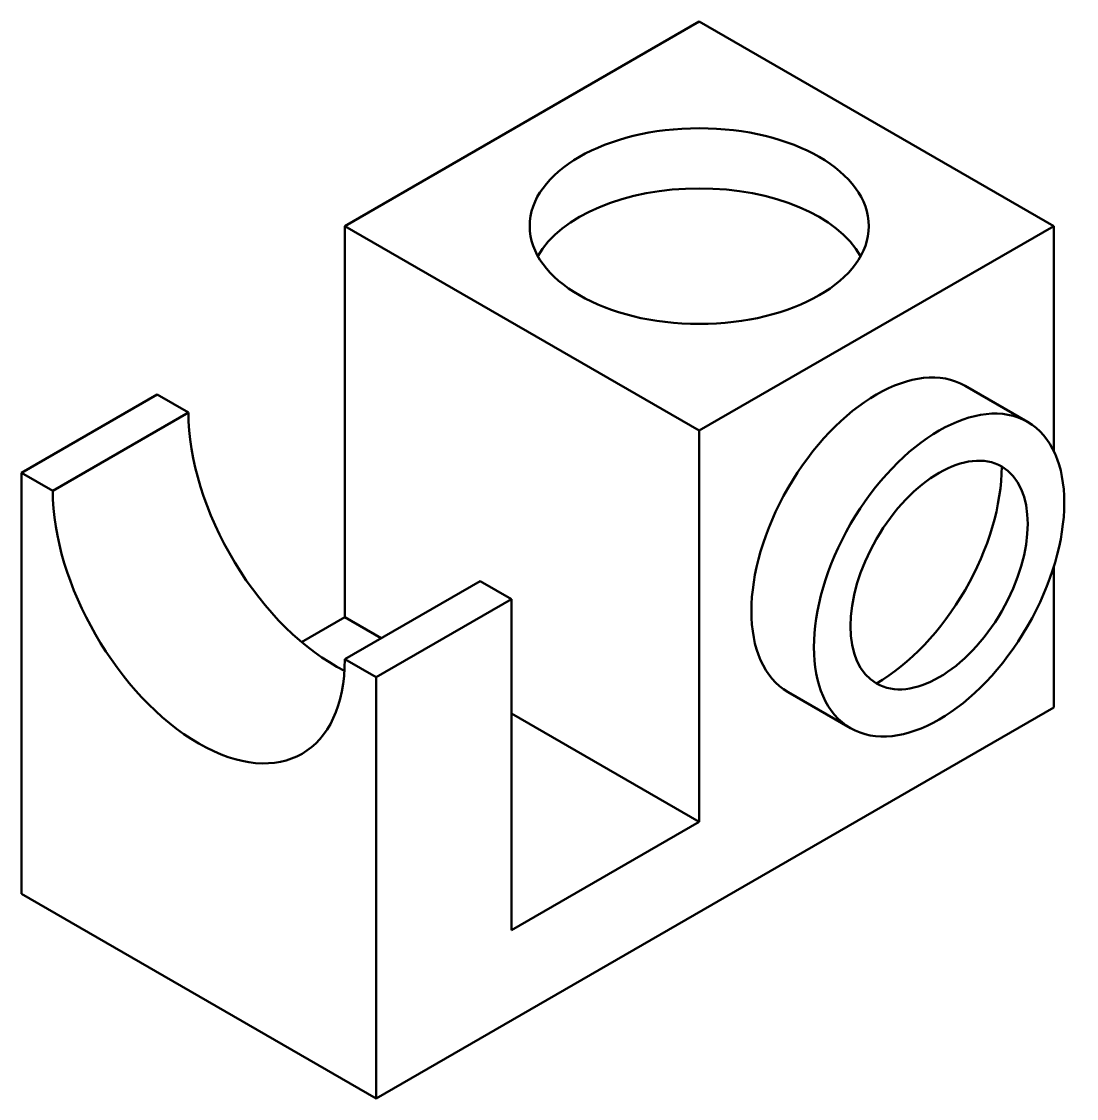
# Model space of a CAD drawing. Header units: millimetres. Extents: x 0 to 175, y 0 to 179.
import ezdxf

# ---------------------------------------------------------------- set-up
doc = ezdxf.new("R2010")
doc.units = ezdxf.units.MM
doc.layers.add('Contorno', color=250, linetype='Continuous', lineweight=50)

msp = doc.modelspace()

# ---------------------------------------------------------------- linework, layer by layer
at = {"layer": 'Contorno'}
for p, q in [((53.69, 145), (112.58, 179)), ((112.58, 179), (171.47, 145)), ((112.58, 111), (53.69, 145)), ((53.69, 145), (53.69, 80)), ((171.47, 145), (112.58, 111)), ((171.47, 145), (157.62, 137)), ((171.47, 145), (171.47, 107.59)), ((167.12, 112.46), (156.73, 118.46)), ((0, 104), (22.52, 117)), ((22.52, 117), (27.71, 114)), ((27.71, 114), (5.2, 101)), ((112.58, 111), (112.58, 46)), ((0, 34), (0, 104)), ((5.2, 101), (0, 104)), ((171.47, 88.41), (171.47, 65)), ((53.69, 73), (76.21, 86)), ((76.21, 86), (81.41, 83)), ((81.41, 83), (58.89, 70)), ((81.41, 83), (81.41, 28)), ((46.52, 75.86), (53.69, 80)), ((59.76, 76.5), (53.69, 80)), ((58.89, 70), (53.69, 73)), ((58.89, 0), (58.89, 70)), ((137.72, 61.54), (127.33, 67.54)), ((171.47, 65), (58.89, 0)), ((112.58, 46), (81.41, 64)), ((112.58, 46), (81.41, 28)), ((58.89, 0), (0, 34))]:
    msp.add_line(p, q, dxfattribs=at)
for centre, major_axis in [((112.58, 145), (-28.17, 0)), ((152.42, 87), (-14.7, -25.46)), ((152.42, 87), (-10.41, -18.03))]:
    msp.add_ellipse(centre, major_axis=major_axis, ratio=0.57735, dxfattribs=at)
for centre, major_axis, start_param, end_param in [((112.58, 135), (-28.17, 0), 3.454092, 5.970686), ((142.03, 93), (-14.7, -25.46), 3.141593, 6.283185), ((51.96, 100), (17.15, -29.7), 3.926991, 5.566884), ((142.03, 93), (-14.7, -25.46), 7.066849, 8.641114), ((29.44, 87), (17.15, -29.7), 3.926991, 7.068583)]:
    msp.add_ellipse(centre, major_axis=major_axis, ratio=0.57735, start_param=start_param, end_param=end_param, dxfattribs=at)

doc.saveas('drawing.dxf')
